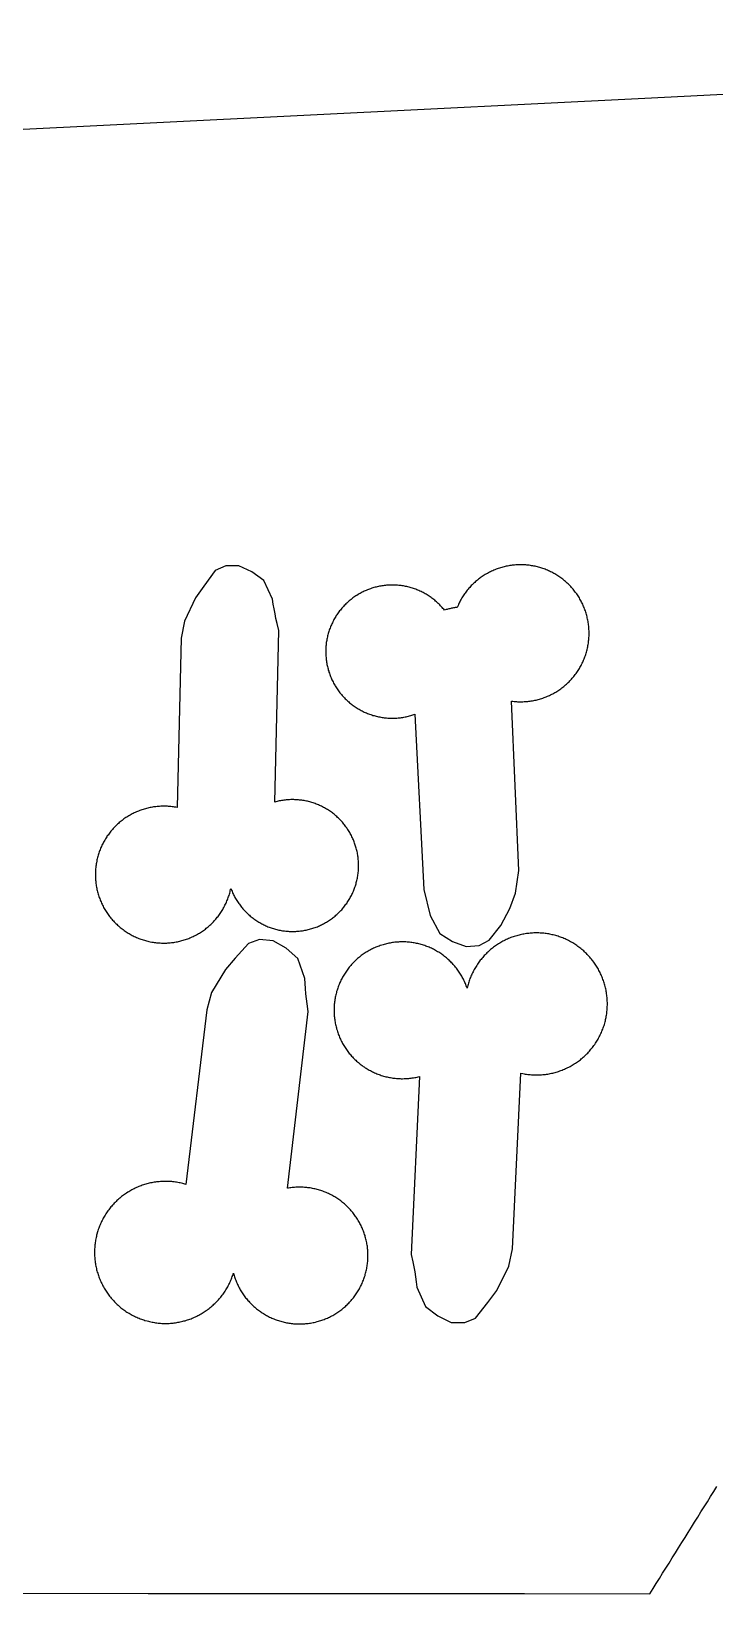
# Model space of a CAD drawing. Extents: x -246 to 246, y -104 to 199.
# Drawn here: x -30 to -17.17, y 159 to 188.32 of the extents above; entities that cross this region are included whole.
import ezdxf

# ---------------------------------------------------------------- set-up
doc = ezdxf.new("R2010")
doc.units = 0
doc.layers.add('Add_Red', color=1, linetype='Continuous')
doc.layers.add('Outline_Red', color=1, linetype='Continuous')

msp = doc.modelspace()

# ---------------------------------------------------------------- linework, layer by layer
at = {"layer": 'Add_Red'}
for points in [[(-27.478, 171.213), (-27.456, 171.213), (-27.434, 171.214), (-27.411, 171.216), (-27.389, 171.218), (-27.367, 171.22), (-27.344, 171.223), (-27.322, 171.226), (-27.3, 171.229), (-27.278, 171.233), (-27.256, 171.238), (-27.234, 171.242), (-27.212, 171.247), (-27.19, 171.253), (-27.169, 171.258), (-27.147, 171.265), (-27.126, 171.271), (-27.104, 171.278), (-27.083, 171.285), (-27.062, 171.293), (-27.041, 171.301), (-27.02, 171.309), (-27, 171.318), (-26.979, 171.327), (-26.959, 171.336), (-26.939, 171.346), (-26.919, 171.356), (-26.899, 171.367), (-26.879, 171.378), (-26.86, 171.389), (-26.841, 171.4), (-26.822, 171.412), (-26.803, 171.424), (-26.784, 171.437), (-26.766, 171.45), (-26.748, 171.463), (-26.73, 171.476), (-26.712, 171.49), (-26.695, 171.504), (-26.677, 171.519), (-26.661, 171.533), (-26.644, 171.548), (-26.627, 171.564), (-26.611, 171.579), (-26.595, 171.595), (-26.58, 171.611), (-26.565, 171.627), (-26.55, 171.644), (-26.535, 171.661), (-26.52, 171.678), (-26.506, 171.696), (-26.492, 171.713), (-26.479, 171.731), (-26.466, 171.749), (-26.453, 171.768), (-26.44, 171.786), (-26.428, 171.805), (-26.416, 171.824), (-26.405, 171.843), (-26.393, 171.862), (-26.382, 171.882), (-26.372, 171.902), (-26.362, 171.922), (-26.352, 171.942), (-26.342, 171.962), (-26.333, 171.983), (-26.324, 172.003), (-26.316, 172.024), (-26.308, 172.045), (-26.3, 172.066), (-26.293, 172.087), (-26.286, 172.108), (-26.279, 172.13), (-26.273, 172.151), (-26.267, 172.173), (-26.262, 172.195), (-26.257, 172.217), (-26.252, 172.239), (-26.239, 172.204), (-26.23, 172.184), (-26.222, 172.164), (-26.213, 172.144), (-26.203, 172.125), (-26.194, 172.106), (-26.184, 172.086), (-26.174, 172.067), (-26.163, 172.049), (-26.152, 172.03), (-26.141, 172.012), (-26.129, 171.993), (-26.117, 171.975), (-26.105, 171.958), (-26.092, 171.94), (-26.08, 171.923), (-26.066, 171.906), (-26.053, 171.889), (-26.039, 171.872), (-26.025, 171.856), (-26.011, 171.839), (-25.996, 171.824), (-25.981, 171.808), (-25.966, 171.793), (-25.951, 171.777), (-25.935, 171.763), (-25.919, 171.748), (-25.903, 171.734), (-25.887, 171.72), (-25.87, 171.706), (-25.853, 171.692), (-25.836, 171.679), (-25.819, 171.666), (-25.801, 171.654), (-25.783, 171.642), (-25.765, 171.63), (-25.747, 171.618), (-25.729, 171.607), (-25.71, 171.596), (-25.691, 171.585), (-25.672, 171.575), (-25.653, 171.565), (-25.634, 171.555), (-25.614, 171.546), (-25.595, 171.537), (-25.575, 171.529), (-25.555, 171.52), (-25.535, 171.512), (-25.515, 171.505), (-25.494, 171.498), (-25.474, 171.491), (-25.453, 171.484), (-25.433, 171.478), (-25.412, 171.472), (-25.391, 171.467), (-25.37, 171.462), (-25.349, 171.457), (-25.328, 171.453), (-25.306, 171.449), (-25.285, 171.445), (-25.264, 171.442), (-25.242, 171.439), (-25.221, 171.437), (-25.199, 171.435), (-25.178, 171.433), (-25.156, 171.432), (-25.135, 171.431), (-25.113, 171.43), (-25.092, 171.43), (-25.054, 171.431), (-25.033, 171.432), (-25.011, 171.433), (-24.989, 171.434), (-24.968, 171.436), (-24.947, 171.439), (-24.925, 171.441), (-24.904, 171.445), (-24.882, 171.448), (-24.861, 171.452), (-24.84, 171.456), (-24.819, 171.461), (-24.798, 171.466), (-24.777, 171.471), (-24.756, 171.477), (-24.735, 171.483), (-24.715, 171.489), (-24.694, 171.496), (-24.669, 171.505), (-24.648, 171.512), (-24.628, 171.52), (-24.608, 171.529), (-24.588, 171.537), (-24.569, 171.546), (-24.549, 171.555), (-24.53, 171.565), (-24.511, 171.575), (-24.492, 171.585), (-24.473, 171.596), (-24.454, 171.607), (-24.436, 171.618), (-24.418, 171.63), (-24.4, 171.642), (-24.382, 171.654), (-24.364, 171.666), (-24.347, 171.679), (-24.33, 171.692), (-24.313, 171.706), (-24.296, 171.72), (-24.28, 171.734), (-24.264, 171.748), (-24.248, 171.763), (-24.232, 171.777), (-24.217, 171.793), (-24.202, 171.808), (-24.187, 171.824), (-24.172, 171.839), (-24.158, 171.856), (-24.144, 171.872), (-24.13, 171.889), (-24.117, 171.906), (-24.104, 171.923), (-24.091, 171.94), (-24.078, 171.958), (-24.066, 171.975), (-24.054, 171.993), (-24.043, 172.012), (-24.031, 172.03), (-24.02, 172.049), (-24.01, 172.067), (-23.999, 172.086), (-23.989, 172.106), (-23.98, 172.125), (-23.97, 172.144), (-23.961, 172.164), (-23.953, 172.184), (-23.945, 172.204), (-23.937, 172.224), (-23.929, 172.244), (-23.922, 172.264), (-23.915, 172.285), (-23.909, 172.306), (-23.902, 172.326), (-23.897, 172.347), (-23.891, 172.368), (-23.886, 172.389), (-23.882, 172.41), (-23.877, 172.431), (-23.873, 172.452), (-23.87, 172.474), (-23.867, 172.495), (-23.864, 172.516), (-23.861, 172.538), (-23.859, 172.559), (-23.858, 172.581), (-23.856, 172.602), (-23.855, 172.624), (-23.855, 172.646), (-23.855, 172.667), (-23.855, 172.693), (-23.855, 172.715), (-23.856, 172.736), (-23.858, 172.758), (-23.86, 172.779), (-23.862, 172.801), (-23.864, 172.822), (-23.867, 172.844), (-23.87, 172.865), (-23.874, 172.886), (-23.878, 172.907), (-23.882, 172.929), (-23.887, 172.95), (-23.892, 172.971), (-23.898, 172.991), (-23.904, 173.012), (-23.91, 173.033), (-23.922, 173.07), (-23.929, 173.09), (-23.937, 173.111), (-23.945, 173.131), (-23.953, 173.151), (-23.961, 173.17), (-23.97, 173.19), (-23.98, 173.209), (-23.989, 173.229), (-23.999, 173.248), (-24.01, 173.267), (-24.02, 173.286), (-24.031, 173.304), (-24.043, 173.323), (-24.054, 173.341), (-24.066, 173.359), (-24.078, 173.377), (-24.091, 173.394), (-24.104, 173.412), (-24.117, 173.429), (-24.13, 173.446), (-24.144, 173.462), (-24.158, 173.479), (-24.172, 173.495), (-24.187, 173.511), (-24.202, 173.527), (-24.217, 173.542), (-24.232, 173.557), (-24.248, 173.572), (-24.264, 173.587), (-24.28, 173.601), (-24.296, 173.615), (-24.313, 173.629), (-24.33, 173.642), (-24.347, 173.655), (-24.364, 173.668), (-24.382, 173.681), (-24.4, 173.693), (-24.418, 173.705), (-24.436, 173.716), (-24.454, 173.728), (-24.473, 173.739), (-24.492, 173.749), (-24.511, 173.759), (-24.53, 173.769), (-24.549, 173.779), (-24.569, 173.788), (-24.588, 173.797), (-24.608, 173.806), (-24.628, 173.814), (-24.648, 173.822), (-24.669, 173.83), (-24.689, 173.837), (-24.709, 173.844), (-24.73, 173.85), (-24.751, 173.856), (-24.771, 173.862), (-24.792, 173.868), (-24.813, 173.873), (-24.834, 173.877), (-24.856, 173.882), (-24.877, 173.885), (-24.898, 173.889), (-24.919, 173.892), (-24.941, 173.895), (-24.962, 173.897), (-24.984, 173.9), (-25.005, 173.901), (-25.027, 173.903), (-25.048, 173.903), (-25.07, 173.904), (-25.092, 173.904), (-25.127, 173.904), (-25.149, 173.903), (-25.171, 173.902), (-25.192, 173.9), (-25.214, 173.898), (-25.235, 173.896), (-25.256, 173.893), (-25.278, 173.89), (-25.299, 173.887), (-25.32, 173.883), (-25.342, 173.879), (-25.363, 173.874), (-25.384, 173.869), (-25.405, 173.864), (-25.425, 173.858), (-25.353, 177.077), (-25.385, 177.212), (-25.405, 177.302), (-25.423, 177.392), (-25.44, 177.483), (-25.455, 177.574), (-25.468, 177.666), (-25.63, 178.015), (-25.858, 178.18), (-26.105, 178.292), (-26.348, 178.289), (-26.543, 178.202), (-26.758, 177.912), (-26.912, 177.692), (-27.124, 177.252), (-27.182, 176.934), (-27.258, 173.756), (-27.287, 173.761), (-27.309, 173.765), (-27.331, 173.768), (-27.354, 173.771), (-27.376, 173.774), (-27.398, 173.776), (-27.421, 173.778), (-27.443, 173.779), (-27.465, 173.78), (-27.488, 173.78), (-27.51, 173.781), (-27.546, 173.78), (-27.568, 173.779), (-27.591, 173.778), (-27.613, 173.777), (-27.635, 173.775), (-27.658, 173.772), (-27.68, 173.769), (-27.702, 173.766), (-27.724, 173.763), (-27.746, 173.759), (-27.768, 173.754), (-27.79, 173.75), (-27.812, 173.745), (-27.834, 173.739), (-27.855, 173.733), (-27.877, 173.727), (-27.898, 173.721), (-27.92, 173.714), (-27.941, 173.706), (-27.962, 173.699), (-27.983, 173.69), (-28.004, 173.682), (-28.024, 173.673), (-28.045, 173.664), (-28.065, 173.655), (-28.085, 173.645), (-28.105, 173.635), (-28.125, 173.624), (-28.144, 173.613), (-28.164, 173.602), (-28.183, 173.59), (-28.202, 173.578), (-28.221, 173.566), (-28.239, 173.554), (-28.258, 173.541), (-28.276, 173.527), (-28.294, 173.514), (-28.311, 173.5), (-28.329, 173.486), (-28.346, 173.472), (-28.363, 173.457), (-28.379, 173.442), (-28.396, 173.426), (-28.412, 173.411), (-28.428, 173.395), (-28.443, 173.379), (-28.459, 173.362), (-28.473, 173.346), (-28.488, 173.329), (-28.503, 173.312), (-28.517, 173.294), (-28.53, 173.276), (-28.544, 173.259), (-28.557, 173.24), (-28.57, 173.222), (-28.582, 173.203), (-28.594, 173.185), (-28.606, 173.166), (-28.618, 173.146), (-28.629, 173.127), (-28.64, 173.107), (-28.65, 173.087), (-28.66, 173.067), (-28.67, 173.047), (-28.68, 173.027), (-28.689, 173.006), (-28.698, 172.986), (-28.706, 172.965), (-28.714, 172.944), (-28.721, 172.923), (-28.729, 172.902), (-28.736, 172.88), (-28.742, 172.859), (-28.748, 172.837), (-28.754, 172.816), (-28.759, 172.794), (-28.764, 172.772), (-28.769, 172.75), (-28.775, 172.719), (-28.779, 172.697), (-28.782, 172.675), (-28.785, 172.653), (-28.787, 172.631), (-28.79, 172.608), (-28.791, 172.586), (-28.793, 172.564), (-28.794, 172.541), (-28.794, 172.519), (-28.794, 172.496), (-28.794, 172.463), (-28.793, 172.44), (-28.792, 172.418), (-28.79, 172.395), (-28.788, 172.373), (-28.786, 172.351), (-28.783, 172.329), (-28.78, 172.306), (-28.777, 172.284), (-28.773, 172.262), (-28.769, 172.24), (-28.764, 172.218), (-28.759, 172.196), (-28.753, 172.175), (-28.748, 172.153), (-28.741, 172.131), (-28.735, 172.11), (-28.728, 172.089), (-28.721, 172.068), (-28.713, 172.046), (-28.705, 172.026), (-28.697, 172.005), (-28.688, 171.984), (-28.679, 171.964), (-28.669, 171.943), (-28.659, 171.923), (-28.649, 171.903), (-28.639, 171.883), (-28.628, 171.864), (-28.617, 171.844), (-28.605, 171.825), (-28.593, 171.806), (-28.581, 171.787), (-28.568, 171.769), (-28.556, 171.75), (-28.542, 171.732), (-28.529, 171.714), (-28.515, 171.697), (-28.501, 171.679), (-28.487, 171.662), (-28.472, 171.645), (-28.457, 171.629), (-28.442, 171.612), (-28.426, 171.596), (-28.41, 171.58), (-28.394, 171.565), (-28.378, 171.549), (-28.361, 171.534), (-28.344, 171.52), (-28.327, 171.505), (-28.309, 171.491), (-28.292, 171.477), (-28.274, 171.464), (-28.256, 171.451), (-28.237, 171.438), (-28.219, 171.425), (-28.2, 171.413), (-28.181, 171.401), (-28.162, 171.39), (-28.142, 171.379), (-28.123, 171.368), (-28.103, 171.357), (-28.083, 171.347), (-28.063, 171.337), (-28.043, 171.328), (-28.022, 171.319), (-28.001, 171.31), (-27.981, 171.301), (-27.96, 171.293), (-27.939, 171.286), (-27.917, 171.278), (-27.896, 171.272), (-27.875, 171.265), (-27.853, 171.259), (-27.832, 171.253), (-27.81, 171.248), (-27.788, 171.243), (-27.766, 171.238), (-27.733, 171.232), (-27.711, 171.228), (-27.689, 171.225), (-27.667, 171.222), (-27.644, 171.219), (-27.622, 171.217), (-27.6, 171.215), (-27.577, 171.214), (-27.555, 171.213), (-27.533, 171.212), (-27.51, 171.212), (-27.478, 171.213)], [(-21.593, 171.164), (-21.404, 171.264), (-21.184, 171.544), (-21.016, 171.86), (-20.908, 172.148), (-20.85, 172.572), (-20.983, 175.752), (-20.961, 175.749), (-20.938, 175.747), (-20.916, 175.745), (-20.894, 175.743), (-20.871, 175.742), (-20.849, 175.741), (-20.814, 175.741), (-20.792, 175.741), (-20.77, 175.742), (-20.747, 175.743), (-20.725, 175.744), (-20.702, 175.746), (-20.68, 175.748), (-20.658, 175.75), (-20.635, 175.753), (-20.613, 175.757), (-20.591, 175.76), (-20.569, 175.764), (-20.547, 175.769), (-20.525, 175.774), (-20.503, 175.779), (-20.482, 175.785), (-20.46, 175.791), (-20.439, 175.797), (-20.417, 175.804), (-20.396, 175.811), (-20.375, 175.818), (-20.354, 175.826), (-20.333, 175.834), (-20.312, 175.843), (-20.291, 175.852), (-20.271, 175.861), (-20.251, 175.871), (-20.231, 175.881), (-20.211, 175.891), (-20.191, 175.902), (-20.172, 175.913), (-20.152, 175.924), (-20.133, 175.936), (-20.114, 175.948), (-20.095, 175.961), (-20.077, 175.973), (-20.059, 175.986), (-20.041, 176), (-20.023, 176.013), (-20.005, 176.027), (-19.988, 176.042), (-19.971, 176.056), (-19.954, 176.071), (-19.938, 176.086), (-19.921, 176.102), (-19.905, 176.117), (-19.89, 176.133), (-19.874, 176.15), (-19.859, 176.166), (-19.844, 176.183), (-19.83, 176.2), (-19.815, 176.217), (-19.801, 176.235), (-19.788, 176.253), (-19.774, 176.271), (-19.761, 176.289), (-19.749, 176.308), (-19.736, 176.326), (-19.724, 176.345), (-19.712, 176.364), (-19.701, 176.384), (-19.69, 176.403), (-19.679, 176.423), (-19.669, 176.443), (-19.659, 176.463), (-19.649, 176.483), (-19.64, 176.504), (-19.631, 176.524), (-19.622, 176.545), (-19.614, 176.566), (-19.606, 176.587), (-19.599, 176.608), (-19.592, 176.629), (-19.585, 176.651), (-19.579, 176.672), (-19.573, 176.694), (-19.567, 176.715), (-19.559, 176.75), (-19.554, 176.772), (-19.55, 176.794), (-19.546, 176.817), (-19.543, 176.839), (-19.539, 176.861), (-19.537, 176.883), (-19.534, 176.906), (-19.533, 176.928), (-19.531, 176.95), (-19.53, 176.973), (-19.529, 176.995), (-19.529, 177.026), (-19.529, 177.049), (-19.53, 177.071), (-19.531, 177.094), (-19.532, 177.116), (-19.534, 177.139), (-19.536, 177.161), (-19.538, 177.183), (-19.541, 177.205), (-19.545, 177.228), (-19.548, 177.25), (-19.552, 177.272), (-19.557, 177.294), (-19.562, 177.316), (-19.567, 177.337), (-19.573, 177.359), (-19.579, 177.381), (-19.585, 177.402), (-19.592, 177.424), (-19.599, 177.445), (-19.606, 177.466), (-19.614, 177.487), (-19.622, 177.508), (-19.631, 177.529), (-19.64, 177.549), (-19.649, 177.57), (-19.659, 177.59), (-19.669, 177.61), (-19.679, 177.63), (-19.69, 177.65), (-19.701, 177.669), (-19.712, 177.689), (-19.724, 177.708), (-19.736, 177.727), (-19.749, 177.745), (-19.761, 177.764), (-19.774, 177.782), (-19.788, 177.8), (-19.801, 177.818), (-19.815, 177.836), (-19.83, 177.853), (-19.844, 177.87), (-19.859, 177.887), (-19.874, 177.903), (-19.89, 177.92), (-19.905, 177.936), (-19.921, 177.951), (-19.938, 177.967), (-19.954, 177.982), (-19.971, 177.997), (-19.988, 178.011), (-20.005, 178.026), (-20.023, 178.04), (-20.041, 178.053), (-20.059, 178.067), (-20.077, 178.08), (-20.095, 178.092), (-20.114, 178.105), (-20.133, 178.117), (-20.152, 178.128), (-20.172, 178.14), (-20.191, 178.151), (-20.211, 178.162), (-20.231, 178.172), (-20.251, 178.182), (-20.271, 178.192), (-20.291, 178.201), (-20.312, 178.21), (-20.333, 178.218), (-20.354, 178.227), (-20.375, 178.235), (-20.396, 178.242), (-20.433, 178.254), (-20.454, 178.261), (-20.476, 178.267), (-20.498, 178.272), (-20.52, 178.278), (-20.541, 178.283), (-20.563, 178.287), (-20.585, 178.292), (-20.608, 178.295), (-20.63, 178.299), (-20.652, 178.302), (-20.674, 178.304), (-20.697, 178.307), (-20.719, 178.309), (-20.741, 178.31), (-20.764, 178.311), (-20.786, 178.312), (-20.814, 178.312), (-20.837, 178.312), (-20.859, 178.311), (-20.882, 178.31), (-20.904, 178.309), (-20.926, 178.307), (-20.949, 178.305), (-20.971, 178.302), (-20.993, 178.3), (-21.016, 178.296), (-21.038, 178.293), (-21.06, 178.288), (-21.082, 178.284), (-21.104, 178.279), (-21.125, 178.274), (-21.147, 178.268), (-21.169, 178.262), (-21.19, 178.256), (-21.212, 178.249), (-21.233, 178.242), (-21.254, 178.235), (-21.275, 178.227), (-21.296, 178.218), (-21.317, 178.21), (-21.337, 178.201), (-21.358, 178.192), (-21.378, 178.182), (-21.398, 178.172), (-21.418, 178.162), (-21.438, 178.151), (-21.457, 178.14), (-21.477, 178.128), (-21.496, 178.117), (-21.515, 178.105), (-21.533, 178.092), (-21.552, 178.08), (-21.57, 178.067), (-21.588, 178.053), (-21.606, 178.04), (-21.623, 178.026), (-21.641, 178.011), (-21.658, 177.997), (-21.675, 177.982), (-21.691, 177.967), (-21.707, 177.951), (-21.723, 177.936), (-21.739, 177.92), (-21.755, 177.903), (-21.77, 177.887), (-21.785, 177.87), (-21.799, 177.853), (-21.814, 177.836), (-21.827, 177.818), (-21.841, 177.8), (-21.855, 177.782), (-21.868, 177.764), (-21.88, 177.745), (-21.893, 177.727), (-21.905, 177.708), (-21.916, 177.689), (-21.928, 177.669), (-21.939, 177.65), (-21.95, 177.63), (-21.96, 177.61), (-21.97, 177.59), (-21.98, 177.57), (-21.989, 177.549), (-22.005, 177.511), (-22.023, 177.509), (-22.04, 177.507), (-22.057, 177.504), (-22.075, 177.502), (-22.092, 177.499), (-22.109, 177.495), (-22.126, 177.492), (-22.143, 177.488), (-22.16, 177.484), (-22.177, 177.479), (-22.194, 177.475), (-22.211, 177.47), (-22.243, 177.459), (-22.257, 177.476), (-22.271, 177.493), (-22.285, 177.509), (-22.3, 177.525), (-22.315, 177.541), (-22.33, 177.557), (-22.345, 177.572), (-22.361, 177.587), (-22.377, 177.602), (-22.393, 177.617), (-22.409, 177.631), (-22.426, 177.645), (-22.443, 177.659), (-22.46, 177.672), (-22.478, 177.686), (-22.495, 177.698), (-22.513, 177.711), (-22.531, 177.723), (-22.549, 177.735), (-22.568, 177.747), (-22.587, 177.758), (-22.606, 177.769), (-22.625, 177.779), (-22.644, 177.79), (-22.663, 177.8), (-22.683, 177.809), (-22.703, 177.818), (-22.723, 177.827), (-22.743, 177.836), (-22.763, 177.844), (-22.783, 177.852), (-22.804, 177.859), (-22.824, 177.866), (-22.845, 177.873), (-22.866, 177.879), (-22.887, 177.885), (-22.908, 177.891), (-22.929, 177.896), (-22.95, 177.901), (-22.972, 177.906), (-22.993, 177.91), (-23.014, 177.914), (-23.036, 177.917), (-23.058, 177.92), (-23.079, 177.923), (-23.101, 177.925), (-23.123, 177.927), (-23.144, 177.929), (-23.166, 177.93), (-23.188, 177.931), (-23.222, 177.931), (-23.243, 177.931), (-23.265, 177.93), (-23.287, 177.929), (-23.309, 177.928), (-23.33, 177.926), (-23.352, 177.924), (-23.374, 177.922), (-23.395, 177.919), (-23.417, 177.916), (-23.438, 177.912), (-23.46, 177.908), (-23.481, 177.904), (-23.503, 177.899), (-23.524, 177.894), (-23.545, 177.889), (-23.566, 177.883), (-23.587, 177.877), (-23.608, 177.87), (-23.628, 177.863), (-23.649, 177.856), (-23.669, 177.848), (-23.69, 177.84), (-23.71, 177.832), (-23.73, 177.823), (-23.75, 177.814), (-23.769, 177.805), (-23.789, 177.795), (-23.808, 177.785), (-23.827, 177.774), (-23.846, 177.764), (-23.865, 177.753), (-23.889, 177.738), (-23.907, 177.726), (-23.925, 177.714), (-23.943, 177.702), (-23.961, 177.689), (-23.978, 177.676), (-23.995, 177.663), (-24.012, 177.649), (-24.029, 177.635), (-24.046, 177.621), (-24.062, 177.606), (-24.078, 177.591), (-24.094, 177.576), (-24.109, 177.561), (-24.124, 177.545), (-24.139, 177.529), (-24.154, 177.513), (-24.168, 177.497), (-24.183, 177.48), (-24.196, 177.463), (-24.21, 177.446), (-24.223, 177.429), (-24.236, 177.411), (-24.248, 177.393), (-24.261, 177.375), (-24.273, 177.357), (-24.284, 177.339), (-24.296, 177.32), (-24.307, 177.301), (-24.317, 177.282), (-24.328, 177.263), (-24.338, 177.244), (-24.347, 177.224), (-24.356, 177.204), (-24.365, 177.184), (-24.374, 177.164), (-24.382, 177.144), (-24.39, 177.124), (-24.398, 177.103), (-24.405, 177.083), (-24.412, 177.062), (-24.418, 177.041), (-24.424, 177.02), (-24.43, 176.999), (-24.435, 176.978), (-24.44, 176.957), (-24.445, 176.936), (-24.449, 176.914), (-24.453, 176.893), (-24.457, 176.871), (-24.46, 176.85), (-24.462, 176.828), (-24.465, 176.806), (-24.467, 176.785), (-24.468, 176.763), (-24.47, 176.741), (-24.47, 176.719), (-24.471, 176.682), (-24.471, 176.66), (-24.47, 176.638), (-24.469, 176.616), (-24.468, 176.595), (-24.466, 176.573), (-24.464, 176.551), (-24.462, 176.529), (-24.459, 176.508), (-24.456, 176.486), (-24.452, 176.465), (-24.448, 176.443), (-24.444, 176.422), (-24.439, 176.401), (-24.434, 176.379), (-24.428, 176.358), (-24.423, 176.337), (-24.416, 176.316), (-24.41, 176.296), (-24.403, 176.275), (-24.396, 176.254), (-24.388, 176.234), (-24.38, 176.214), (-24.372, 176.193), (-24.363, 176.173), (-24.354, 176.154), (-24.344, 176.132), (-24.334, 176.113), (-24.324, 176.093), (-24.313, 176.074), (-24.303, 176.055), (-24.292, 176.037), (-24.28, 176.018), (-24.268, 176), (-24.256, 175.981), (-24.244, 175.963), (-24.231, 175.946), (-24.218, 175.928), (-24.205, 175.911), (-24.191, 175.894), (-24.177, 175.877), (-24.163, 175.861), (-24.149, 175.844), (-24.134, 175.828), (-24.119, 175.812), (-24.104, 175.797), (-24.088, 175.782), (-24.072, 175.767), (-24.056, 175.752), (-24.04, 175.737), (-24.023, 175.723), (-24.006, 175.709), (-23.989, 175.696), (-23.972, 175.683), (-23.954, 175.67), (-23.937, 175.657), (-23.919, 175.645), (-23.9, 175.633), (-23.882, 175.621), (-23.863, 175.61), (-23.845, 175.599), (-23.826, 175.588), (-23.806, 175.578), (-23.787, 175.568), (-23.768, 175.558), (-23.748, 175.548), (-23.728, 175.539), (-23.708, 175.531), (-23.688, 175.522), (-23.668, 175.515), (-23.647, 175.507), (-23.627, 175.5), (-23.606, 175.493), (-23.585, 175.486), (-23.564, 175.48), (-23.543, 175.474), (-23.522, 175.469), (-23.501, 175.464), (-23.479, 175.459), (-23.458, 175.455), (-23.437, 175.451), (-23.415, 175.447), (-23.394, 175.444), (-23.372, 175.441), (-23.35, 175.439), (-23.329, 175.437), (-23.307, 175.435), (-23.285, 175.434), (-23.263, 175.433), (-23.222, 175.432), (-23.2, 175.432), (-23.178, 175.433), (-23.156, 175.434), (-23.134, 175.435), (-23.113, 175.437), (-23.091, 175.439), (-23.069, 175.442), (-23.048, 175.444), (-23.026, 175.448), (-23.005, 175.451), (-22.983, 175.455), (-22.962, 175.459), (-22.94, 175.464), (-22.919, 175.469), (-22.898, 175.475), (-22.877, 175.481), (-22.856, 175.487), (-22.835, 175.493), (-22.796, 175.507), (-22.796, 175.507), (-22.633, 172.217), (-22.514, 171.728), (-22.329, 171.39), (-22.09, 171.24), (-21.836, 171.145), (-21.593, 171.164)], [(-24.932, 164.064), (-24.91, 164.065), (-24.887, 164.066), (-24.865, 164.068), (-24.843, 164.07), (-24.82, 164.072), (-24.798, 164.075), (-24.776, 164.078), (-24.754, 164.081), (-24.732, 164.085), (-24.71, 164.089), (-24.688, 164.094), (-24.666, 164.099), (-24.63, 164.108), (-24.608, 164.114), (-24.587, 164.12), (-24.565, 164.127), (-24.544, 164.134), (-24.523, 164.141), (-24.502, 164.149), (-24.481, 164.158), (-24.46, 164.166), (-24.44, 164.175), (-24.419, 164.184), (-24.399, 164.194), (-24.379, 164.204), (-24.359, 164.214), (-24.34, 164.225), (-24.32, 164.236), (-24.301, 164.247), (-24.282, 164.259), (-24.263, 164.271), (-24.244, 164.284), (-24.226, 164.296), (-24.207, 164.309), (-24.189, 164.323), (-24.172, 164.336), (-24.154, 164.35), (-24.137, 164.364), (-24.12, 164.379), (-24.103, 164.394), (-24.087, 164.409), (-24.07, 164.424), (-24.054, 164.44), (-24.039, 164.456), (-24.023, 164.472), (-24.008, 164.489), (-23.993, 164.506), (-23.979, 164.523), (-23.964, 164.54), (-23.95, 164.557), (-23.937, 164.575), (-23.923, 164.593), (-23.91, 164.611), (-23.898, 164.63), (-23.885, 164.649), (-23.873, 164.667), (-23.862, 164.687), (-23.85, 164.706), (-23.839, 164.725), (-23.829, 164.745), (-23.818, 164.765), (-23.808, 164.785), (-23.799, 164.805), (-23.789, 164.826), (-23.78, 164.846), (-23.772, 164.867), (-23.764, 164.888), (-23.756, 164.909), (-23.748, 164.93), (-23.741, 164.951), (-23.734, 164.972), (-23.728, 164.994), (-23.722, 165.015), (-23.716, 165.037), (-23.711, 165.059), (-23.706, 165.081), (-23.702, 165.103), (-23.698, 165.125), (-23.694, 165.147), (-23.691, 165.169), (-23.688, 165.191), (-23.685, 165.214), (-23.683, 165.236), (-23.681, 165.258), (-23.68, 165.281), (-23.679, 165.303), (-23.679, 165.325), (-23.678, 165.348), (-23.679, 165.388), (-23.68, 165.41), (-23.681, 165.433), (-23.683, 165.455), (-23.685, 165.477), (-23.687, 165.5), (-23.69, 165.522), (-23.693, 165.544), (-23.697, 165.566), (-23.701, 165.588), (-23.705, 165.61), (-23.711, 165.636), (-23.716, 165.658), (-23.722, 165.68), (-23.728, 165.702), (-23.734, 165.723), (-23.741, 165.744), (-23.748, 165.766), (-23.756, 165.787), (-23.764, 165.808), (-23.772, 165.829), (-23.78, 165.849), (-23.789, 165.87), (-23.799, 165.89), (-23.808, 165.91), (-23.818, 165.93), (-23.829, 165.95), (-23.839, 165.97), (-23.85, 165.99), (-23.862, 166.009), (-23.873, 166.028), (-23.885, 166.047), (-23.898, 166.066), (-23.91, 166.084), (-23.923, 166.102), (-23.937, 166.12), (-23.95, 166.138), (-23.964, 166.156), (-23.979, 166.173), (-23.993, 166.19), (-24.008, 166.207), (-24.023, 166.223), (-24.039, 166.239), (-24.054, 166.255), (-24.07, 166.271), (-24.087, 166.287), (-24.103, 166.302), (-24.12, 166.316), (-24.137, 166.331), (-24.154, 166.345), (-24.172, 166.359), (-24.189, 166.373), (-24.207, 166.386), (-24.226, 166.399), (-24.244, 166.412), (-24.263, 166.424), (-24.282, 166.436), (-24.301, 166.448), (-24.32, 166.459), (-24.34, 166.47), (-24.359, 166.481), (-24.379, 166.491), (-24.399, 166.501), (-24.419, 166.511), (-24.44, 166.52), (-24.46, 166.529), (-24.481, 166.538), (-24.502, 166.546), (-24.523, 166.554), (-24.544, 166.561), (-24.565, 166.569), (-24.587, 166.575), (-24.608, 166.582), (-24.63, 166.588), (-24.651, 166.593), (-24.673, 166.598), (-24.695, 166.603), (-24.717, 166.608), (-24.739, 166.612), (-24.761, 166.616), (-24.783, 166.619), (-24.806, 166.622), (-24.828, 166.624), (-24.85, 166.626), (-24.872, 166.628), (-24.895, 166.63), (-24.917, 166.631), (-24.94, 166.631), (-24.962, 166.631), (-24.99, 166.631), (-25.013, 166.63), (-25.035, 166.629), (-25.057, 166.628), (-25.08, 166.626), (-25.102, 166.624), (-25.124, 166.621), (-25.146, 166.618), (-25.169, 166.615), (-25.191, 166.611), (-24.801, 169.929), (-24.822, 170.071), (-24.833, 170.166), (-24.843, 170.262), (-24.852, 170.357), (-24.858, 170.453), (-24.863, 170.548), (-24.996, 170.925), (-25.216, 171.118), (-25.46, 171.257), (-25.712, 171.278), (-25.922, 171.207), (-26.172, 170.929), (-26.352, 170.716), (-26.614, 170.282), (-26.705, 169.959), (-27.094, 166.684), (-27.132, 166.694), (-27.155, 166.7), (-27.177, 166.706), (-27.2, 166.711), (-27.223, 166.715), (-27.246, 166.72), (-27.269, 166.723), (-27.292, 166.727), (-27.315, 166.73), (-27.338, 166.733), (-27.361, 166.735), (-27.384, 166.737), (-27.407, 166.738), (-27.431, 166.739), (-27.454, 166.74), (-27.477, 166.74), (-27.505, 166.74), (-27.528, 166.739), (-27.552, 166.738), (-27.575, 166.736), (-27.598, 166.734), (-27.621, 166.732), (-27.644, 166.729), (-27.667, 166.726), (-27.69, 166.723), (-27.713, 166.719), (-27.736, 166.715), (-27.759, 166.71), (-27.782, 166.705), (-27.804, 166.699), (-27.827, 166.693), (-27.849, 166.687), (-27.871, 166.68), (-27.893, 166.673), (-27.916, 166.666), (-27.937, 166.658), (-27.959, 166.65), (-27.981, 166.641), (-28.002, 166.632), (-28.024, 166.623), (-28.045, 166.613), (-28.066, 166.603), (-28.086, 166.593), (-28.107, 166.582), (-28.127, 166.571), (-28.148, 166.559), (-28.168, 166.547), (-28.187, 166.535), (-28.207, 166.522), (-28.226, 166.509), (-28.245, 166.496), (-28.264, 166.483), (-28.283, 166.469), (-28.301, 166.454), (-28.32, 166.44), (-28.337, 166.425), (-28.355, 166.41), (-28.372, 166.394), (-28.389, 166.379), (-28.406, 166.363), (-28.423, 166.346), (-28.439, 166.33), (-28.455, 166.313), (-28.471, 166.295), (-28.486, 166.278), (-28.501, 166.26), (-28.516, 166.242), (-28.53, 166.224), (-28.544, 166.206), (-28.558, 166.187), (-28.572, 166.168), (-28.585, 166.149), (-28.597, 166.129), (-28.61, 166.109), (-28.622, 166.09), (-28.634, 166.07), (-28.645, 166.049), (-28.656, 166.029), (-28.667, 166.008), (-28.677, 165.987), (-28.687, 165.966), (-28.697, 165.945), (-28.706, 165.924), (-28.715, 165.902), (-28.723, 165.88), (-28.731, 165.859), (-28.739, 165.837), (-28.746, 165.815), (-28.753, 165.792), (-28.764, 165.752), (-28.77, 165.73), (-28.776, 165.707), (-28.781, 165.684), (-28.785, 165.662), (-28.79, 165.639), (-28.793, 165.616), (-28.797, 165.593), (-28.8, 165.57), (-28.803, 165.547), (-28.805, 165.523), (-28.807, 165.5), (-28.808, 165.477), (-28.809, 165.454), (-28.81, 165.431), (-28.81, 165.407), (-28.81, 165.381), (-28.809, 165.358), (-28.808, 165.335), (-28.806, 165.312), (-28.805, 165.289), (-28.802, 165.265), (-28.8, 165.242), (-28.797, 165.219), (-28.793, 165.196), (-28.789, 165.173), (-28.785, 165.15), (-28.78, 165.128), (-28.775, 165.105), (-28.77, 165.082), (-28.764, 165.06), (-28.758, 165.037), (-28.751, 165.015), (-28.744, 164.993), (-28.736, 164.971), (-28.729, 164.949), (-28.72, 164.927), (-28.712, 164.906), (-28.703, 164.884), (-28.694, 164.863), (-28.684, 164.842), (-28.674, 164.821), (-28.663, 164.8), (-28.653, 164.779), (-28.641, 164.759), (-28.63, 164.739), (-28.618, 164.719), (-28.606, 164.699), (-28.593, 164.679), (-28.581, 164.66), (-28.567, 164.641), (-28.554, 164.622), (-28.54, 164.603), (-28.526, 164.585), (-28.511, 164.567), (-28.496, 164.549), (-28.481, 164.531), (-28.466, 164.514), (-28.45, 164.497), (-28.434, 164.48), (-28.418, 164.463), (-28.401, 164.447), (-28.384, 164.431), (-28.367, 164.415), (-28.35, 164.4), (-28.332, 164.385), (-28.314, 164.37), (-28.296, 164.356), (-28.277, 164.341), (-28.258, 164.328), (-28.239, 164.314), (-28.22, 164.301), (-28.201, 164.288), (-28.181, 164.276), (-28.161, 164.264), (-28.141, 164.252), (-28.121, 164.24), (-28.101, 164.229), (-28.08, 164.219), (-28.059, 164.208), (-28.038, 164.198), (-28.017, 164.189), (-27.996, 164.18), (-27.974, 164.171), (-27.952, 164.162), (-27.931, 164.154), (-27.909, 164.146), (-27.887, 164.139), (-27.864, 164.132), (-27.822, 164.12), (-27.8, 164.114), (-27.777, 164.109), (-27.754, 164.104), (-27.731, 164.099), (-27.709, 164.095), (-27.686, 164.091), (-27.663, 164.088), (-27.64, 164.085), (-27.616, 164.082), (-27.593, 164.08), (-27.57, 164.078), (-27.547, 164.076), (-27.524, 164.075), (-27.5, 164.075), (-27.477, 164.075), (-27.453, 164.075), (-27.43, 164.075), (-27.407, 164.076), (-27.384, 164.078), (-27.361, 164.08), (-27.337, 164.082), (-27.314, 164.085), (-27.291, 164.088), (-27.268, 164.091), (-27.245, 164.095), (-27.222, 164.099), (-27.2, 164.104), (-27.177, 164.109), (-27.154, 164.114), (-27.132, 164.12), (-27.109, 164.126), (-27.087, 164.133), (-27.065, 164.14), (-27.043, 164.147), (-27.021, 164.155), (-26.999, 164.163), (-26.977, 164.172), (-26.956, 164.181), (-26.935, 164.19), (-26.914, 164.2), (-26.893, 164.21), (-26.872, 164.22), (-26.851, 164.231), (-26.831, 164.242), (-26.81, 164.253), (-26.79, 164.265), (-26.771, 164.277), (-26.751, 164.29), (-26.732, 164.303), (-26.712, 164.316), (-26.693, 164.329), (-26.675, 164.343), (-26.656, 164.357), (-26.638, 164.372), (-26.62, 164.387), (-26.603, 164.402), (-26.585, 164.417), (-26.568, 164.433), (-26.551, 164.449), (-26.534, 164.465), (-26.518, 164.482), (-26.502, 164.499), (-26.486, 164.516), (-26.471, 164.533), (-26.456, 164.551), (-26.441, 164.569), (-26.427, 164.587), (-26.413, 164.606), (-26.399, 164.624), (-26.385, 164.643), (-26.372, 164.662), (-26.359, 164.682), (-26.347, 164.702), (-26.335, 164.721), (-26.323, 164.741), (-26.311, 164.762), (-26.3, 164.782), (-26.29, 164.803), (-26.279, 164.824), (-26.269, 164.845), (-26.26, 164.866), (-26.25, 164.887), (-26.241, 164.909), (-26.233, 164.93), (-26.225, 164.952), (-26.217, 164.974), (-26.21, 164.996), (-26.203, 165.018), (-26.196, 164.994), (-26.19, 164.972), (-26.183, 164.951), (-26.176, 164.93), (-26.168, 164.909), (-26.16, 164.888), (-26.152, 164.867), (-26.144, 164.846), (-26.135, 164.826), (-26.125, 164.805), (-26.116, 164.785), (-26.106, 164.765), (-26.095, 164.745), (-26.085, 164.725), (-26.074, 164.706), (-26.062, 164.687), (-26.051, 164.667), (-26.039, 164.649), (-26.026, 164.63), (-26.013, 164.611), (-26, 164.593), (-25.987, 164.575), (-25.974, 164.557), (-25.96, 164.54), (-25.945, 164.523), (-25.931, 164.506), (-25.916, 164.489), (-25.901, 164.472), (-25.885, 164.456), (-25.87, 164.44), (-25.854, 164.424), (-25.837, 164.409), (-25.821, 164.394), (-25.804, 164.379), (-25.787, 164.364), (-25.77, 164.35), (-25.752, 164.336), (-25.735, 164.323), (-25.716, 164.309), (-25.698, 164.296), (-25.68, 164.284), (-25.661, 164.271), (-25.642, 164.259), (-25.623, 164.247), (-25.604, 164.236), (-25.584, 164.225), (-25.565, 164.214), (-25.545, 164.204), (-25.525, 164.194), (-25.504, 164.184), (-25.484, 164.175), (-25.464, 164.166), (-25.443, 164.158), (-25.422, 164.149), (-25.401, 164.141), (-25.38, 164.134), (-25.359, 164.127), (-25.337, 164.12), (-25.316, 164.114), (-25.294, 164.108), (-25.273, 164.102), (-25.251, 164.097), (-25.229, 164.092), (-25.207, 164.088), (-25.185, 164.084), (-25.163, 164.08), (-25.141, 164.077), (-25.118, 164.074), (-25.096, 164.071), (-25.074, 164.069), (-25.052, 164.067), (-25.029, 164.066), (-25.007, 164.065), (-24.984, 164.064), (-24.962, 164.064), (-24.932, 164.064)], [(-21.658, 164.175), (-21.428, 164.47), (-21.263, 164.695), (-21.033, 165.146), (-20.965, 165.475), (-20.81, 168.77), (-20.773, 168.762), (-20.75, 168.758), (-20.727, 168.754), (-20.704, 168.751), (-20.681, 168.748), (-20.658, 168.745), (-20.635, 168.743), (-20.612, 168.741), (-20.588, 168.74), (-20.565, 168.739), (-20.542, 168.738), (-20.519, 168.738), (-20.489, 168.738), (-20.466, 168.739), (-20.442, 168.74), (-20.419, 168.741), (-20.396, 168.743), (-20.373, 168.746), (-20.35, 168.748), (-20.327, 168.752), (-20.304, 168.755), (-20.281, 168.759), (-20.258, 168.763), (-20.235, 168.768), (-20.212, 168.773), (-20.19, 168.779), (-20.167, 168.785), (-20.145, 168.791), (-20.123, 168.798), (-20.101, 168.805), (-20.079, 168.812), (-20.057, 168.82), (-20.035, 168.829), (-20.013, 168.837), (-19.992, 168.846), (-19.971, 168.856), (-19.95, 168.865), (-19.929, 168.875), (-19.908, 168.886), (-19.887, 168.897), (-19.867, 168.908), (-19.847, 168.92), (-19.827, 168.931), (-19.807, 168.944), (-19.787, 168.956), (-19.768, 168.969), (-19.749, 168.983), (-19.73, 168.996), (-19.711, 169.01), (-19.693, 169.024), (-19.675, 169.039), (-19.657, 169.054), (-19.639, 169.069), (-19.622, 169.084), (-19.605, 169.1), (-19.588, 169.116), (-19.572, 169.133), (-19.555, 169.149), (-19.54, 169.166), (-19.524, 169.184), (-19.509, 169.201), (-19.494, 169.219), (-19.479, 169.237), (-19.464, 169.255), (-19.45, 169.274), (-19.437, 169.292), (-19.423, 169.311), (-19.41, 169.331), (-19.397, 169.35), (-19.385, 169.37), (-19.373, 169.39), (-19.361, 169.41), (-19.35, 169.43), (-19.339, 169.451), (-19.328, 169.471), (-19.318, 169.492), (-19.308, 169.513), (-19.299, 169.534), (-19.289, 169.556), (-19.281, 169.577), (-19.272, 169.599), (-19.264, 169.621), (-19.256, 169.643), (-19.249, 169.665), (-19.242, 169.687), (-19.236, 169.709), (-19.23, 169.732), (-19.224, 169.754), (-19.219, 169.777), (-19.21, 169.816), (-19.206, 169.839), (-19.202, 169.862), (-19.199, 169.885), (-19.196, 169.908), (-19.193, 169.931), (-19.191, 169.954), (-19.189, 169.977), (-19.188, 170.001), (-19.187, 170.024), (-19.186, 170.047), (-19.186, 170.07), (-19.186, 170.098), (-19.187, 170.121), (-19.188, 170.145), (-19.19, 170.168), (-19.191, 170.191), (-19.194, 170.214), (-19.196, 170.237), (-19.2, 170.26), (-19.203, 170.283), (-19.207, 170.306), (-19.211, 170.329), (-19.216, 170.352), (-19.221, 170.374), (-19.227, 170.397), (-19.233, 170.42), (-19.239, 170.442), (-19.245, 170.464), (-19.253, 170.486), (-19.26, 170.508), (-19.268, 170.53), (-19.276, 170.552), (-19.285, 170.574), (-19.294, 170.595), (-19.303, 170.616), (-19.313, 170.638), (-19.323, 170.659), (-19.333, 170.679), (-19.344, 170.7), (-19.355, 170.72), (-19.367, 170.741), (-19.379, 170.761), (-19.391, 170.78), (-19.403, 170.8), (-19.416, 170.819), (-19.43, 170.838), (-19.443, 170.857), (-19.457, 170.876), (-19.471, 170.894), (-19.486, 170.912), (-19.501, 170.93), (-19.516, 170.948), (-19.531, 170.965), (-19.547, 170.982), (-19.563, 170.999), (-19.579, 171.016), (-19.596, 171.032), (-19.613, 171.048), (-19.63, 171.064), (-19.648, 171.079), (-19.665, 171.094), (-19.683, 171.109), (-19.702, 171.123), (-19.72, 171.137), (-19.739, 171.151), (-19.758, 171.165), (-19.777, 171.178), (-19.797, 171.19), (-19.816, 171.203), (-19.836, 171.215), (-19.856, 171.227), (-19.876, 171.238), (-19.897, 171.249), (-19.918, 171.26), (-19.938, 171.27), (-19.959, 171.28), (-19.981, 171.29), (-20.002, 171.299), (-20.023, 171.308), (-20.045, 171.316), (-20.067, 171.324), (-20.089, 171.332), (-20.111, 171.339), (-20.133, 171.346), (-20.156, 171.353), (-20.178, 171.359), (-20.201, 171.364), (-20.223, 171.37), (-20.264, 171.379), (-20.287, 171.383), (-20.31, 171.387), (-20.333, 171.39), (-20.356, 171.393), (-20.379, 171.396), (-20.402, 171.398), (-20.426, 171.4), (-20.449, 171.401), (-20.472, 171.402), (-20.495, 171.403), (-20.519, 171.403), (-20.544, 171.403), (-20.567, 171.402), (-20.591, 171.401), (-20.614, 171.4), (-20.637, 171.398), (-20.66, 171.395), (-20.683, 171.393), (-20.706, 171.39), (-20.729, 171.386), (-20.752, 171.382), (-20.775, 171.378), (-20.798, 171.373), (-20.821, 171.368), (-20.843, 171.363), (-20.866, 171.357), (-20.888, 171.351), (-20.91, 171.344), (-20.933, 171.337), (-20.955, 171.33), (-20.977, 171.322), (-20.998, 171.314), (-21.02, 171.305), (-21.041, 171.296), (-21.063, 171.287), (-21.084, 171.277), (-21.105, 171.267), (-21.126, 171.257), (-21.146, 171.246), (-21.167, 171.235), (-21.187, 171.223), (-21.207, 171.211), (-21.227, 171.199), (-21.246, 171.187), (-21.266, 171.174), (-21.285, 171.161), (-21.304, 171.147), (-21.322, 171.133), (-21.341, 171.119), (-21.359, 171.105), (-21.377, 171.09), (-21.395, 171.075), (-21.412, 171.059), (-21.429, 171.043), (-21.446, 171.027), (-21.463, 171.011), (-21.479, 170.994), (-21.495, 170.978), (-21.511, 170.96), (-21.526, 170.943), (-21.541, 170.925), (-21.556, 170.907), (-21.57, 170.889), (-21.584, 170.871), (-21.598, 170.852), (-21.612, 170.833), (-21.625, 170.814), (-21.638, 170.794), (-21.65, 170.775), (-21.662, 170.755), (-21.674, 170.735), (-21.685, 170.714), (-21.696, 170.694), (-21.707, 170.673), (-21.717, 170.652), (-21.727, 170.631), (-21.737, 170.61), (-21.746, 170.589), (-21.755, 170.567), (-21.764, 170.546), (-21.772, 170.524), (-21.779, 170.502), (-21.787, 170.48), (-21.794, 170.458), (-21.8, 170.435), (-21.806, 170.413), (-21.812, 170.391), (-21.818, 170.368), (-21.825, 170.39), (-21.833, 170.411), (-21.841, 170.432), (-21.85, 170.452), (-21.859, 170.473), (-21.868, 170.493), (-21.878, 170.514), (-21.888, 170.534), (-21.898, 170.554), (-21.909, 170.573), (-21.92, 170.593), (-21.931, 170.612), (-21.943, 170.631), (-21.955, 170.65), (-21.967, 170.669), (-21.98, 170.687), (-21.993, 170.705), (-22.007, 170.723), (-22.02, 170.741), (-22.034, 170.759), (-22.048, 170.776), (-22.063, 170.793), (-22.078, 170.81), (-22.093, 170.826), (-22.108, 170.843), (-22.124, 170.859), (-22.14, 170.874), (-22.156, 170.89), (-22.173, 170.905), (-22.19, 170.92), (-22.207, 170.934), (-22.224, 170.948), (-22.241, 170.962), (-22.259, 170.976), (-22.277, 170.989), (-22.295, 171.002), (-22.314, 171.015), (-22.333, 171.027), (-22.351, 171.04), (-22.371, 171.051), (-22.39, 171.063), (-22.409, 171.074), (-22.429, 171.084), (-22.449, 171.095), (-22.469, 171.105), (-22.489, 171.114), (-22.51, 171.124), (-22.53, 171.133), (-22.551, 171.141), (-22.572, 171.149), (-22.593, 171.157), (-22.614, 171.165), (-22.635, 171.172), (-22.656, 171.178), (-22.678, 171.185), (-22.699, 171.191), (-22.721, 171.196), (-22.743, 171.202), (-22.765, 171.207), (-22.787, 171.211), (-22.809, 171.215), (-22.831, 171.219), (-22.853, 171.222), (-22.875, 171.225), (-22.898, 171.228), (-22.92, 171.23), (-22.942, 171.231), (-22.965, 171.233), (-22.987, 171.234), (-23.009, 171.234), (-23.032, 171.235), (-23.063, 171.234), (-23.086, 171.233), (-23.108, 171.232), (-23.131, 171.231), (-23.153, 171.229), (-23.175, 171.227), (-23.197, 171.224), (-23.22, 171.221), (-23.242, 171.217), (-23.264, 171.213), (-23.286, 171.209), (-23.308, 171.205), (-23.33, 171.2), (-23.351, 171.194), (-23.373, 171.188), (-23.394, 171.182), (-23.416, 171.176), (-23.45, 171.165), (-23.471, 171.157), (-23.492, 171.149), (-23.513, 171.141), (-23.533, 171.133), (-23.554, 171.124), (-23.574, 171.114), (-23.594, 171.105), (-23.614, 171.095), (-23.634, 171.084), (-23.654, 171.074), (-23.674, 171.063), (-23.693, 171.051), (-23.712, 171.04), (-23.731, 171.027), (-23.75, 171.015), (-23.768, 171.002), (-23.786, 170.989), (-23.804, 170.976), (-23.822, 170.962), (-23.84, 170.948), (-23.857, 170.934), (-23.874, 170.92), (-23.891, 170.905), (-23.907, 170.89), (-23.923, 170.874), (-23.939, 170.859), (-23.955, 170.843), (-23.971, 170.826), (-23.986, 170.81), (-24, 170.793), (-24.015, 170.776), (-24.029, 170.759), (-24.043, 170.741), (-24.057, 170.723), (-24.07, 170.705), (-24.083, 170.687), (-24.096, 170.669), (-24.108, 170.65), (-24.12, 170.631), (-24.132, 170.612), (-24.143, 170.593), (-24.154, 170.573), (-24.165, 170.554), (-24.175, 170.534), (-24.185, 170.514), (-24.195, 170.493), (-24.204, 170.473), (-24.213, 170.452), (-24.222, 170.432), (-24.23, 170.411), (-24.238, 170.39), (-24.245, 170.369), (-24.253, 170.348), (-24.259, 170.326), (-24.266, 170.305), (-24.272, 170.283), (-24.277, 170.261), (-24.282, 170.24), (-24.287, 170.218), (-24.292, 170.196), (-24.296, 170.174), (-24.3, 170.152), (-24.303, 170.13), (-24.306, 170.107), (-24.308, 170.085), (-24.31, 170.063), (-24.312, 170.04), (-24.314, 170.018), (-24.315, 169.996), (-24.315, 169.973), (-24.315, 169.951), (-24.315, 169.909), (-24.314, 169.886), (-24.312, 169.864), (-24.311, 169.842), (-24.309, 169.819), (-24.306, 169.797), (-24.303, 169.775), (-24.3, 169.753), (-24.296, 169.731), (-24.292, 169.709), (-24.288, 169.687), (-24.283, 169.665), (-24.278, 169.643), (-24.272, 169.621), (-24.266, 169.6), (-24.259, 169.576), (-24.253, 169.554), (-24.245, 169.533), (-24.238, 169.512), (-24.23, 169.491), (-24.222, 169.47), (-24.213, 169.449), (-24.204, 169.429), (-24.195, 169.408), (-24.185, 169.388), (-24.175, 169.368), (-24.165, 169.348), (-24.154, 169.329), (-24.143, 169.309), (-24.132, 169.29), (-24.12, 169.271), (-24.108, 169.252), (-24.096, 169.233), (-24.083, 169.215), (-24.07, 169.196), (-24.057, 169.178), (-24.043, 169.161), (-24.029, 169.143), (-24.015, 169.126), (-24, 169.109), (-23.986, 169.092), (-23.971, 169.075), (-23.955, 169.059), (-23.939, 169.043), (-23.923, 169.028), (-23.907, 169.012), (-23.891, 168.997), (-23.874, 168.982), (-23.857, 168.968), (-23.84, 168.953), (-23.822, 168.939), (-23.804, 168.926), (-23.786, 168.912), (-23.768, 168.899), (-23.75, 168.887), (-23.731, 168.874), (-23.712, 168.862), (-23.693, 168.851), (-23.674, 168.839), (-23.654, 168.828), (-23.634, 168.818), (-23.614, 168.807), (-23.594, 168.797), (-23.574, 168.788), (-23.554, 168.778), (-23.533, 168.769), (-23.513, 168.761), (-23.492, 168.753), (-23.471, 168.745), (-23.45, 168.737), (-23.428, 168.73), (-23.407, 168.723), (-23.386, 168.717), (-23.364, 168.711), (-23.342, 168.705), (-23.32, 168.7), (-23.299, 168.695), (-23.277, 168.691), (-23.255, 168.687), (-23.233, 168.683), (-23.21, 168.68), (-23.188, 168.677), (-23.166, 168.674), (-23.144, 168.672), (-23.121, 168.67), (-23.099, 168.669), (-23.076, 168.668), (-23.054, 168.667), (-23.032, 168.667), (-23.002, 168.668), (-22.979, 168.668), (-22.957, 168.669), (-22.935, 168.671), (-22.912, 168.673), (-22.89, 168.675), (-22.868, 168.678), (-22.846, 168.681), (-22.823, 168.684), (-22.801, 168.688), (-22.779, 168.692), (-22.757, 168.697), (-22.736, 168.702), (-22.714, 168.707), (-22.866, 165.369), (-22.836, 165.229), (-22.817, 165.135), (-22.801, 165.041), (-22.786, 164.946), (-22.772, 164.852), (-22.76, 164.757), (-22.601, 164.39), (-22.368, 164.214), (-22.115, 164.092), (-21.862, 164.089), (-21.658, 164.175)]]:
    msp.add_lwpolyline(points, dxfattribs=at)
at = {"layer": 'Outline_Red'}
for points in [[(6.603, 188.324), (0.331, 188.009), (-5.941, 187.694), (-12.213, 187.379), (-18.485, 187.064), (-24.757, 186.749), (-31.029, 186.434), (-37.301, 186.119), (-43.573, 185.804), (-49.845, 185.489), (-56.117, 185.174), (-62.389, 184.859), (-68.661, 184.544)], [(-30.154, 159.011), (-27.801, 159.009), (-25.448, 159.007), (-23.095, 159.005), (-20.742, 159.003), (-18.389, 159.001), (-18.329, 159.097), (-18.269, 159.193), (-18.209, 159.289), (-18.149, 159.385), (-18.089, 159.481), (-18.029, 159.577), (-17.969, 159.673), (-17.909, 159.769), (-17.849, 159.865), (-17.789, 159.961), (-17.729, 160.057), (-17.669, 160.153), (-17.609, 160.249), (-17.549, 160.345), (-17.489, 160.441), (-17.429, 160.537), (-17.369, 160.633), (-17.309, 160.729), (-17.249, 160.825), (-17.189, 160.921), (-17.129, 161.017)]]:
    msp.add_lwpolyline(points, dxfattribs=at)

doc.saveas('drawing.dxf')
